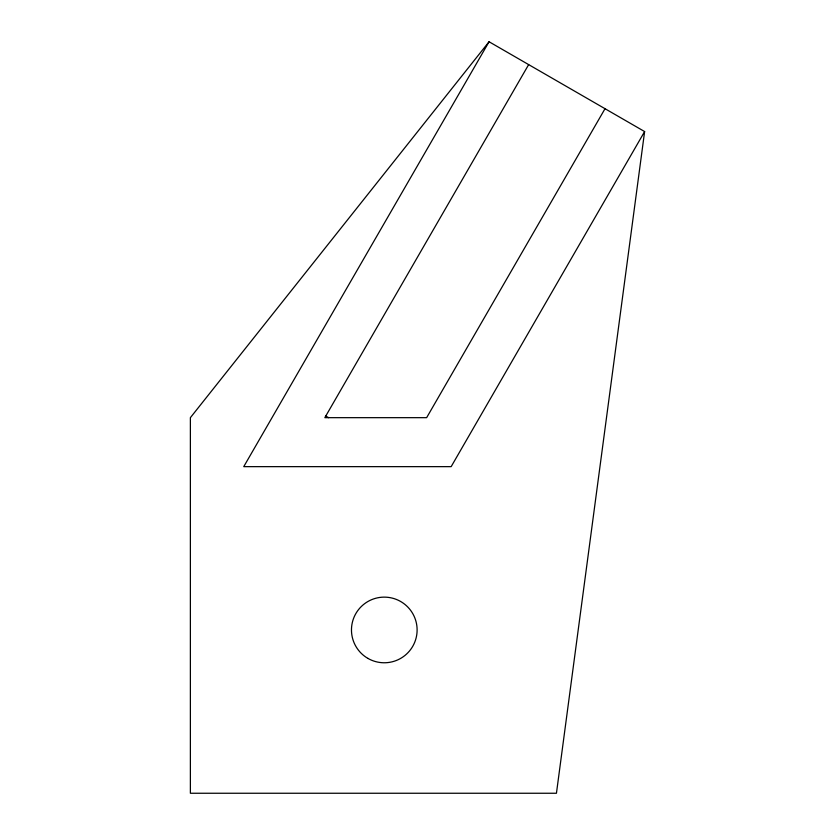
<?xml version="1.0" encoding="UTF-8"?>
<svg xmlns="http://www.w3.org/2000/svg" width="835" height="835" viewBox="0 0 835 835"><rect width="100%" height="100%" fill="white"/><g stroke="black" fill="none" stroke-linecap="round" stroke-linejoin="round"><path stroke-width="1.25" d="M644.62 131.565L556.444 793.25L190.38 793.25L190.38 417.667L489.059 41.75L644.62 131.565L451.161 466.65L243.747 466.65L489.059 41.75M528.659 64.608L324.825 417.667L426.643 417.667L605.02 108.707M325.765 416.028L328.593 417.667M367.88 658.377A32.826 32.826 0 0 0 417.114 629.955A32.826 32.826 0 0 0 367.88 601.524A32.826 32.826 0 0 0 367.88 658.377"/></g></svg>
